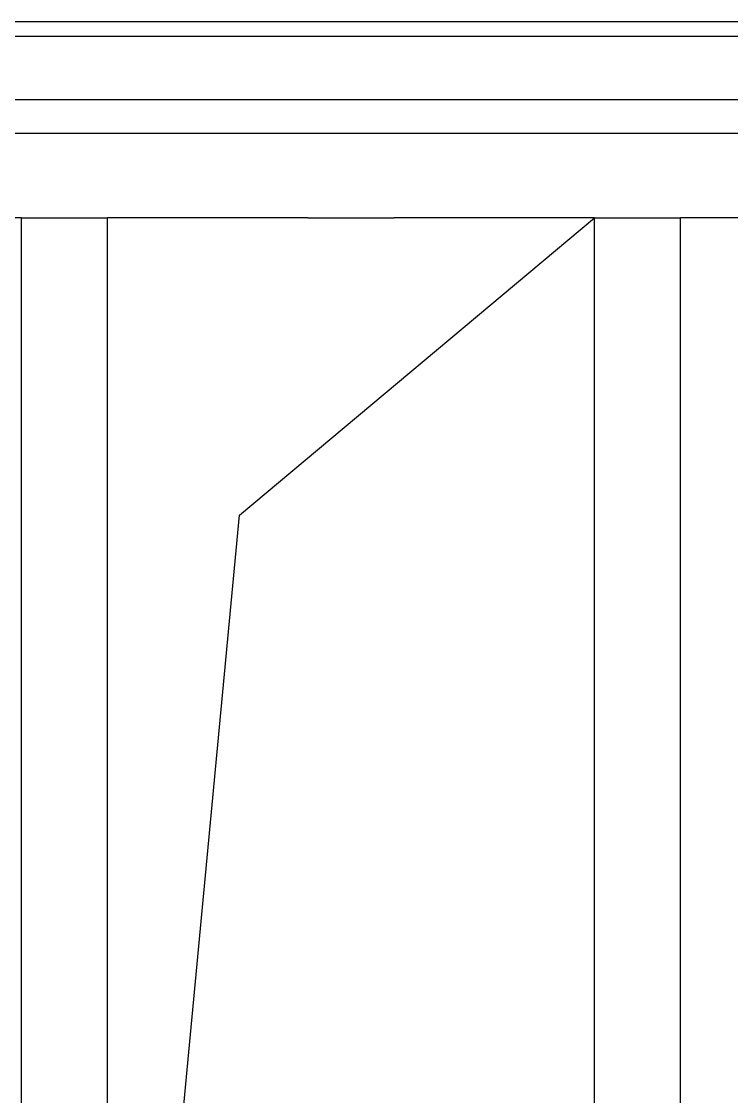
# Model space of a CAD drawing. Extents: x -24961 to 905641, y -154323 to 635957.
# Drawn here: x 429481 to 430718, y -100860 to -98987 of the extents above; entities that cross this region are included whole.
import ezdxf

# ---------------------------------------------------------------- set-up
doc = ezdxf.new("R2010")
doc.units = 0
doc.header["$LTSCALE"] = 1000
doc.header["$MEASUREMENT"] = 0
doc.layers.add('建筑_瓦', color=8, linetype='Continuous')

msp = doc.modelspace()

# ---------------------------------------------------------------- linework, layer by layer
for p, q in [((406075.9, -98987.2), (431080.6, -98987.2)), ((406120.1, -99012.8), (431036.3, -99012.8)), ((430844, -99123.8), (406312.5, -99123.8)), ((430764.6, -99182.5), (406391.9, -99182.5)), ((429481.2, -99329.2), (429132.2, -99329.2)), ((429481.2, -99329.2), (429631.2, -99329.2)), ((429980.2, -99329.2), (429631.2, -99329.2)), ((429980.2, -99329.2), (430130.2, -99329.2)), ((430479.2, -99329.2), (430130.2, -99329.2)), ((430479.2, -99329.2), (430629.2, -99329.2)), ((430924.2, -99329.2), (430629.2, -99329.2))]:
    msp.add_line(p, q)
at = {"layer": '建筑_瓦'}
for p, q in [((429481.2, -102284.5), (429481.2, -99329.2)), ((429631.2, -102284.5), (429631.2, -99329.2)), ((430479.2, -102284.5), (430479.2, -99329.2)), ((430629.2, -102284.5), (430629.2, -99329.2))]:
    msp.add_line(p, q, dxfattribs=at)
msp.add_lwpolyline([(429631.2, -102284.5), (429861.1, -99847), (430479.2, -99329.2)], dxfattribs=at)

doc.saveas('drawing.dxf')
